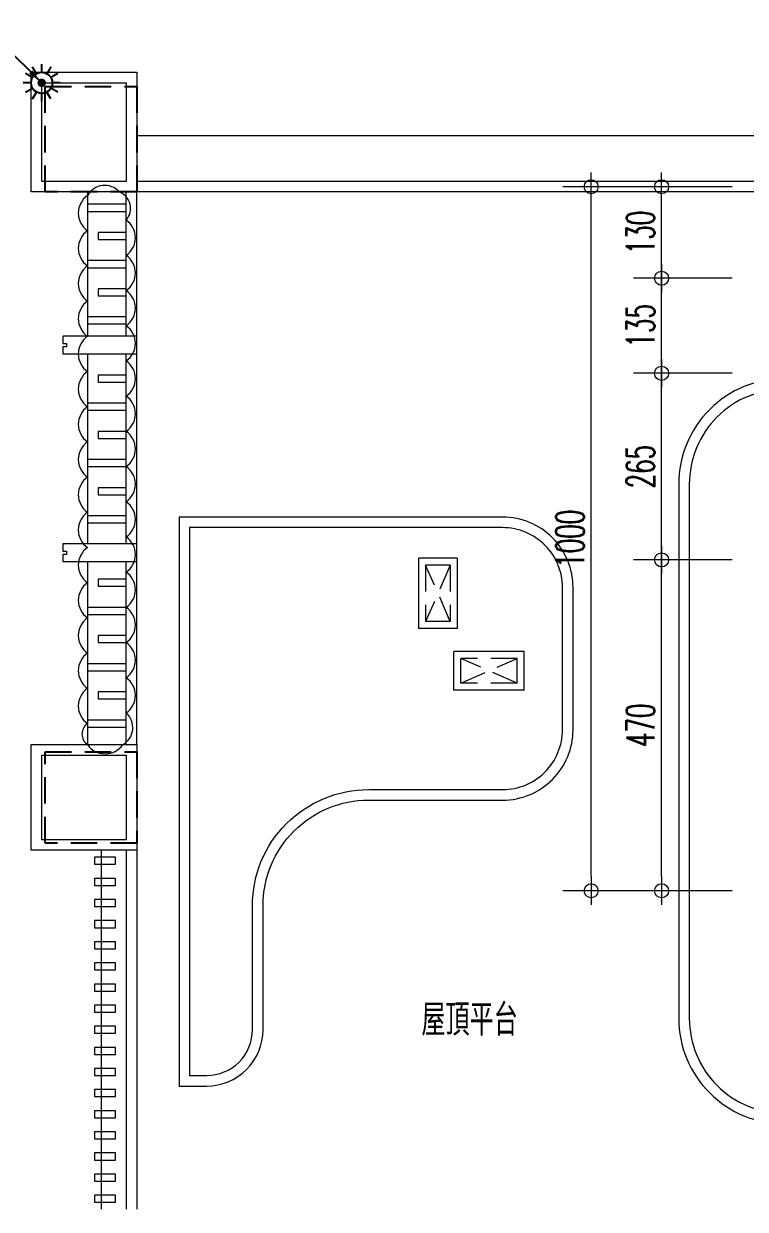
# Model space of a CAD drawing. Header units: centimetres. Extents: x 331046 to 708261, y -22683 to 106617.
# Drawn here: x 659471 to 660495, y 104933 to 106617 of the extents above; entities that cross this region are included whole.
import ezdxf
from ezdxf.enums import TextEntityAlignment as Align

# ---------------------------------------------------------------- set-up
doc = ezdxf.new("R2010")
doc.units = ezdxf.units.CM
doc.header["$LTSCALE"] = 150
doc.header["$PDMODE"] = 3
doc.linetypes.add('HIDDEN', pattern=[0.375, 0.25, -0.125])
doc.layers.get('0').update_dxf_attribs({"lineweight": 5})
doc.layers.get('Defpoints').update_dxf_attribs({"lineweight": 5})
for name, color, linetype, lineweight in [('0-0.13', 121, 'Continuous', 13), ('00-大漢-設計', 11, 'Continuous', 5), ('BEAM', 9, 'Continuous', 5), ('DIM', 6, 'Continuous', 5), ('FRANCE', 4, 'Continuous', 5), ('HANDRAIL', 3, 'Continuous', 5), ('TEXT', 3, 'Continuous', 5), ('WALL2', 10, 'Continuous', 5), ('格柵', 8, 'Continuous', 5)]:
    doc.layers.add(name, color=color, linetype=linetype, lineweight=lineweight)
doc.layers.add('1120920_修改', color=222, linetype='Continuous', lineweight=5, plot=False)
doc.layers.add('COL-H', color=7, linetype='HIDDEN', plot=False)
doc.layers.add('PDA', color=6, linetype='Continuous')
doc.layers.add('避雷針', color=4, linetype='Continuous')
doc.styles.add('C1', font='simplex.shx', dxfattribs={"width": 0.6, "bigfont": 'chin.shx'})
doc.dimstyles.new('DIMcc', dxfattribs={"dimscale": 100, "dimtxt": 0.25, "dimasz": 0.15, "dimexe": 0.2, "dimexo": 0, "dimgap": 0.09, "dimtad": 1, "dimrnd": 0.01, "dimdsep": 46, "dimtxsty": 'C1', "dimblk1": 'Cir', "dimblk2": 'Cir', "dimsah": 1, "dimcen": 0.5, "dimadec": 0, "dimazin": 0, "dimtfac": 1, "dimtix": 1, "dimtmove": 2, "dimatfit": 3, "dimldrblk": 'ARROW', "dimfxl": 1, "dimarcsym": 0})

# ---------------------------------------------------------------- blocks, each defined once
blk = doc.blocks.new('A$C3AC35C76')
at = {"layer": '00-大漢-設計', "color": 251}
for points in [[(-2065, 1265), (-2335, 1265), (-2335, 1210), (-2430, 1210), (-2430, 1265), (-2530, 1265), (-2530, 1750), (-2060, 1750), (-2060, 2265), (-2385, 2265), (-2385, 2100, -0.414214), (-2485, 2000), (-2505.7, 2000, 0.414214), (-2655.7, 1850), (-2655.7, 1091.3, 0.414214), (-2505.7, 941.3), (-2215, 941.3, 0.414214), (-2065, 1091.3)], [(-2080, 1250), (-2320, 1250), (-2320, 1195), (-2445, 1195), (-2445, 1250), (-2545, 1250), (-2545, 1765), (-2075, 1765), (-2075, 2250), (-2370, 2250), (-2370, 2100, -0.414214), (-2485, 1985), (-2505.7, 1985, 0.414214), (-2640.7, 1850), (-2640.7, 1091.3, 0.414214), (-2505.7, 956.3), (-2215, 956.3, 0.414214), (-2080, 1091.3)], [(-3365, 995.1), (-3325.8, 995.1, 0.414214), (-3245.8, 1075.1), (-3245.8, 1251.2, -0.414214), (-3095.8, 1401.2), (-2905.7, 1401.2, 0.414214), (-2805.7, 1501.2), (-2805.7, 1703.2, 0.414214), (-2905.7, 1803.2), (-3365, 1803.2)], [(-3350, 1010.1), (-3325.8, 1010.1, 0.414214), (-3260.8, 1075.1), (-3260.8, 1251.2, -0.414214), (-3095.8, 1416.2), (-2905.7, 1416.2, 0.414214), (-2820.7, 1501.2), (-2820.7, 1703.2, 0.414214), (-2905.7, 1788.2), (-3350, 1788.2)]]:
    blk.add_lwpolyline(points, format="xyb", close=True, dxfattribs=at)
blk = doc.blocks.new('A$C021C2907')
at = {"layer": 'PDA', "color": 6, "linetype": 'Continuous'}
for p, q in [((-7.5, 13), (-13.2, 22.9)), ((0, 15), (0, 26.4)), ((13.2, 22.9), (7.5, 13)), ((-13, 7.5), (-22.9, 13.2)), ((22.9, 13.2), (13, 7.5)), ((-15, 0), (-26.4, 0)), ((-22.9, -13.2), (-13, -7.5)), ((-13.2, -22.9), (-7.5, -13)), ((0, -26.4), (0, -15)), ((13.2, -22.9), (7.5, -13)), ((22.9, -13.2), (13, -7.5)), ((26.4, 0), (15, 0))]:
    blk.add_line(p, q, dxfattribs=at)
blk.add_circle((0, 0), 15, dxfattribs=at)
blk = doc.blocks.new('A$C537D1E51')
at = {"layer": 'PDA', "color": 6, "linetype": 'Continuous', "const_width": 6}
blk.add_lwpolyline([(-3, 0, 1), (3, 0, 1)], format="xyb", close=True, dxfattribs=at)
at = {"color": 6, "lineweight": -3}
blk.add_blockref('A$C021C2907', (0, 0), dxfattribs=at)
blk = doc.blocks.new('A$C71DF3310')
at = {"color": 9, "lineweight": -3}
for q in [(-81.6, 56.6), (0, 0)]:
    blk.add_line((-56.6, 56.6), q, dxfattribs=at)
blk.add_lwpolyline([(0, 0, 0, 6, 0), (-15.6, 15.6, 6, 6, 0)], format="xyseb", dxfattribs=at)
blk = doc.blocks.new('A$C15754545')
at = {"color": 6, "linetype": 'Continuous', "lineweight": -3}
blk.add_blockref('A$C71DF3310', (0, 0), dxfattribs=at)
at = {"color": 6, "linetype": 'Continuous', "lineweight": 9}
blk.add_blockref('A$C537D1E51', (0, 0), dxfattribs=at)
at = {"layer": 'FRANCE', "color": 4, "style": 'C1', "width": 0.7}
blk.add_text('短針多導體防側雷裝置', height=45, dxfattribs=at).set_placement((-83.2, 56.5), align=Align.MIDDLE_RIGHT)
blk = doc.blocks.new('Cir')
blk.add_line((-1, 0), (1, 0))
blk.add_circle((0, 0), 0.5)
blk = doc.blocks.new('*D118')
at = {"layer": 'Defpoints', "color": 0, "transparency": 16777216}
for p in [(309812.6, 66998.3), (309912.6, 66998.3), (309912.6, 66528.3)]:
    blk.add_point(p, dxfattribs=at)
at = {"layer": 'DIM', "color": 0, "lineweight": -2, "transparency": 16777216}
for p, q in [((309912.6, 66998.3), (309772.6, 66998.3)), ((309812.6, 66548.3), (309812.6, 66978.3)), ((309912.6, 66528.3), (309772.6, 66528.3))]:
    blk.add_line(p, q, dxfattribs=at)
at = {"layer": 'DIM', "color": 0, "lineweight": -2, "transparency": 16777216, "xscale": 20, "yscale": 20, "zscale": 20}
for p, rotation in [((309812.6, 66998.3), 90), ((309812.6, 66528.3), 270)]:
    blk.add_blockref('Cir', p, dxfattribs=dict(at, rotation=rotation))
at = {"layer": 'DIM', "color": 0, "transparency": 16777216, "insert": (309782.6, 66763.3), "char_height": 40, "attachment_point": 5, "rotation": 90, "style": 'C1'}
blk.add_mtext('470', dxfattribs=at)
blk = doc.blocks.new('ARROW')
blk.add_solid([(0, 0), (-1, 0.3), (-1, -0.3)])
blk = doc.blocks.new('*D119')
at = {"layer": 'Defpoints', "color": 0, "transparency": 16777216}
for p in [(309812.6, 67263.3), (309912.6, 67263.3), (309912.6, 66998.3)]:
    blk.add_point(p, dxfattribs=at)
at = {"layer": 'DIM', "color": 0, "lineweight": -2, "transparency": 16777216}
for p, q in [((309912.6, 67263.3), (309772.6, 67263.3)), ((309812.6, 67018.3), (309812.6, 67243.3)), ((309912.6, 66998.3), (309772.6, 66998.3))]:
    blk.add_line(p, q, dxfattribs=at)
at = {"layer": 'DIM', "color": 0, "lineweight": -2, "transparency": 16777216, "xscale": 20, "yscale": 20, "zscale": 20}
for p, rotation in [((309812.6, 67263.3), 90), ((309812.6, 66998.3), 270)]:
    blk.add_blockref('Cir', p, dxfattribs=dict(at, rotation=rotation))
at = {"layer": 'DIM', "color": 0, "transparency": 16777216, "insert": (309782.6, 67130.8), "char_height": 40, "attachment_point": 5, "rotation": 90, "style": 'C1'}
blk.add_mtext('265', dxfattribs=at)
blk = doc.blocks.new('*D120')
at = {"layer": 'Defpoints', "color": 0, "transparency": 16777216}
for p in [(309812.6, 67398.3), (309912.6, 67398.3), (309912.6, 67263.3)]:
    blk.add_point(p, dxfattribs=at)
at = {"layer": 'DIM', "color": 0, "lineweight": -2, "transparency": 16777216}
for p, q in [((309912.6, 67398.3), (309772.6, 67398.3)), ((309812.6, 67283.3), (309812.6, 67378.3)), ((309912.6, 67263.3), (309772.6, 67263.3))]:
    blk.add_line(p, q, dxfattribs=at)
at = {"layer": 'DIM', "color": 0, "lineweight": -2, "transparency": 16777216, "xscale": 20, "yscale": 20, "zscale": 20}
for p, rotation in [((309812.6, 67398.3), 90), ((309812.6, 67263.3), 270)]:
    blk.add_blockref('Cir', p, dxfattribs=dict(at, rotation=rotation))
at = {"layer": 'DIM', "color": 0, "transparency": 16777216, "insert": (309782.6, 67330.8), "char_height": 40, "attachment_point": 5, "rotation": 90, "style": 'C1'}
blk.add_mtext('135', dxfattribs=at)
blk = doc.blocks.new('*D121')
at = {"layer": 'Defpoints', "color": 0, "transparency": 16777216}
for p in [(309812.6, 67528.3), (309912.6, 67528.3), (309912.6, 67398.3)]:
    blk.add_point(p, dxfattribs=at)
at = {"layer": 'DIM', "color": 0, "lineweight": -2, "transparency": 16777216}
for p, q in [((309912.6, 67528.3), (309772.6, 67528.3)), ((309812.6, 67418.3), (309812.6, 67508.3)), ((309912.6, 67398.3), (309772.6, 67398.3))]:
    blk.add_line(p, q, dxfattribs=at)
at = {"layer": 'DIM', "color": 0, "lineweight": -2, "transparency": 16777216, "xscale": 20, "yscale": 20, "zscale": 20}
for p, rotation in [((309812.6, 67528.3), 90), ((309812.6, 67398.3), 270)]:
    blk.add_blockref('Cir', p, dxfattribs=dict(at, rotation=rotation))
at = {"layer": 'DIM', "color": 0, "transparency": 16777216, "insert": (309782.6, 67463.3), "char_height": 40, "attachment_point": 5, "rotation": 90, "style": 'C1'}
blk.add_mtext('130', dxfattribs=at)
blk = doc.blocks.new('*D122')
at = {"layer": 'Defpoints', "color": 0, "transparency": 16777216}
for p in [(309712.6, 67528.3), (309912.6, 67528.3), (309812.6, 66528.3)]:
    blk.add_point(p, dxfattribs=at)
at = {"layer": 'DIM', "color": 0, "lineweight": -2, "transparency": 16777216}
for p, q in [((309912.6, 67528.3), (309672.6, 67528.3)), ((309712.6, 66548.3), (309712.6, 67508.3)), ((309812.6, 66528.3), (309672.6, 66528.3))]:
    blk.add_line(p, q, dxfattribs=at)
at = {"layer": 'DIM', "color": 0, "lineweight": -2, "transparency": 16777216, "xscale": 20, "yscale": 20, "zscale": 20}
for p, rotation in [((309712.6, 67528.3), 90), ((309712.6, 66528.3), 270)]:
    blk.add_blockref('Cir', p, dxfattribs=dict(at, rotation=rotation))
at = {"layer": 'DIM', "color": 0, "transparency": 16777216, "insert": (309682.6, 67028.3), "char_height": 40, "attachment_point": 5, "rotation": 90, "style": 'C1'}
blk.add_mtext('1000', dxfattribs=at)
blk = doc.blocks.new('A$Ca2908e60')
at = {"layer": '1120920_修改'}
blk.add_lwpolyline([(2935, 4030.371, 0.52056705), (2985, 4030.371, 0.52056705), (2990, 4075.371, 0.52056705), (2990, 4125.371, 0.52056705), (2990, 4175.371, 0.52056705), (2990, 4225.371, 0.52056705), (2990, 4275.371, 0.52056705), (2990, 4325.372, 0.52056705), (2990, 4375.372, 0.52056705), (2990, 4425.372, 0.52056705), (2990, 4475.372, 0.52056705), (2990, 4525.372, 0.52056705), (2990, 4575.372, 0.52056705), (2990, 4625.372, 0.52056705), (2990, 4675.372, 0.52056705), (2990, 4725.372, 0.52056705), (2990, 4775.372, 0.52056705), (2979.998, 4815.371, 0.52056705), (2935, 4810.369, 0.52056705), (2935, 4760.369, 0.52056705), (2935, 4710.369, 0.52056705), (2935, 4660.369, 0.52056705), (2935, 4610.369, 0.52056705), (2935, 4560.369, 0.52056705), (2935, 4510.368, 0.52056705), (2935, 4460.368, 0.52056705), (2935, 4410.368, 0.52056705), (2935, 4360.368, 0.52056705), (2935, 4310.368, 0.52056705), (2935, 4260.368, 0.52056705), (2935, 4210.368, 0.52056705), (2935, 4160.368, 0.52056705), (2935, 4110.368, 0.52056705), (2935, 4060.368, 0.52056705)], format="xyb", close=True, dxfattribs=at)
at = {"layer": 'BEAM'}
for p, q in [((4000, 4895.371), (3005, 4895.371)), ((2935, 4815.371), (2935, 4610.371)), ((2935, 4585.371), (2935, 4315.371)), ((2935, 4290.371), (2935, 4030.371)), ((2955, 3370.371), (2955, 3880.371))]:
    blk.add_line(p, q, dxfattribs=at)
at = {"layer": 'COL-H'}
for points in [[(2875, 4965.371), (3005, 4965.371), (3005, 4815.371), (2875, 4815.371)], [(2875, 4020.371), (3005, 4020.371), (3005, 3890.371), (2875, 3890.371)]]:
    blk.add_lwpolyline(points, close=True, dxfattribs=at)
at = {"layer": 'HANDRAIL'}
for p, q in [((4000, 4830.371), (3005, 4830.371)), ((2990, 4610.371), (2990, 4815.371)), ((4000, 4815.371), (3005, 4815.371)), ((3005, 4610.371), (3005, 4815.371)), ((2990, 4315.371), (2990, 4585.371)), ((3005, 4315.371), (3005, 4585.371)), ((2990, 4030.371), (2990, 4290.371)), ((3005, 4030.371), (3005, 4290.371)), ((2990, 3880.371), (2990, 3370.371)), ((3005, 3880.371), (3005, 3370.371))]:
    blk.add_line(p, q, dxfattribs=at)
for points in [[(2855, 4985.371), (3005, 4985.371), (3005, 4815.371), (2855, 4815.371)], [(2870, 4970.371), (2990, 4970.371), (2990, 4830.371), (2870, 4830.371)], [(3005, 4610.371), (2900, 4610.371), (2900, 4600.371), (2905, 4600.371), (2905, 4595.371), (2900, 4595.371), (2900, 4585.371), (3005, 4585.371)], [(3005, 4315.371), (2900, 4315.371), (2900, 4305.371), (2905, 4305.371), (2905, 4300.371), (2900, 4300.371), (2900, 4290.371), (3005, 4290.371)], [(2855, 3880.371), (2855, 4030.371), (3005, 4030.371), (3005, 3880.371)], [(2870, 3895.371), (2870, 4015.371), (2990, 4015.371), (2990, 3895.371)]]:
    blk.add_lwpolyline(points, close=True, dxfattribs=at)
at = {"layer": 'WALL2', "color": 3}
for p, q in [((3460, 4295.371), (3405, 4295.371)), ((3405, 4295.371), (3405, 4195.371)), ((3460, 4295.371), (3460, 4195.371)), ((3460, 4195.371), (3405, 4195.371)), ((3555, 4162.871), (3455, 4162.871)), ((3455, 4107.871), (3455, 4162.871)), ((3555, 4107.871), (3555, 4162.871)), ((3555, 4107.871), (3455, 4107.871))]:
    blk.add_line(p, q, dxfattribs=at)
at = {"layer": 'WALL2', "color": 8, "linetype": 'HIDDEN'}
for p, q in [((3450, 4285.371), (3415, 4285.371)), ((3415, 4285.371), (3415, 4205.371)), ((3450, 4205.371), (3415, 4285.371)), ((3450, 4285.371), (3415, 4205.371)), ((3450, 4285.371), (3450, 4205.371)), ((3450, 4205.371), (3415, 4205.371)), ((3545, 4117.871), (3465, 4152.871)), ((3545, 4152.871), (3465, 4152.871)), ((3465, 4117.871), (3545, 4152.871)), ((3465, 4117.871), (3465, 4152.871)), ((3545, 4117.871), (3545, 4152.871)), ((3545, 4117.871), (3465, 4117.871))]:
    blk.add_line(p, q, dxfattribs=at)
at = {"layer": '格柵'}
for points in [[(2935, 4797.871), (2935, 4787.871), (2990, 4787.871), (2990, 4797.871)], [(2950, 4757.871), (2950, 4747.871), (2990, 4747.871), (2990, 4757.871)], [(2935, 4717.871), (2935, 4707.871), (2990, 4707.871), (2990, 4717.871)], [(2950, 4677.871), (2950, 4667.871), (2990, 4667.871), (2990, 4677.871)], [(2935, 4637.871), (2935, 4627.871), (2990, 4627.871), (2990, 4637.871)], [(2950, 4555.371), (2950, 4545.371), (2990, 4545.371), (2990, 4555.371)], [(2935, 4515.371), (2935, 4505.371), (2990, 4505.371), (2990, 4515.371)], [(2950, 4475.371), (2950, 4465.371), (2990, 4465.371), (2990, 4475.371)], [(2935, 4435.371), (2935, 4425.371), (2990, 4425.371), (2990, 4435.371)], [(2950, 4395.371), (2950, 4385.371), (2990, 4385.371), (2990, 4395.371)], [(2935, 4355.371), (2935, 4345.371), (2990, 4345.371), (2990, 4355.371)], [(2950, 4265.371), (2950, 4255.371), (2990, 4255.371), (2990, 4265.371)], [(2935, 4225.371), (2935, 4215.371), (2990, 4215.371), (2990, 4225.371)], [(2950, 4185.371), (2950, 4175.371), (2990, 4175.371), (2990, 4185.371)], [(2935, 4145.371), (2935, 4135.371), (2990, 4135.371), (2990, 4145.371)], [(2950, 4105.371), (2950, 4095.371), (2990, 4095.371), (2990, 4105.371)], [(2935, 4065.371), (2935, 4055.371), (2990, 4055.371), (2990, 4065.371)], [(2945, 3870.371), (2945, 3860.371), (2975, 3860.371), (2975, 3870.371)], [(2945, 3840.371), (2945, 3830.371), (2975, 3830.371), (2975, 3840.371)], [(2945, 3810.371), (2945, 3800.371), (2975, 3800.371), (2975, 3810.371)], [(2945, 3780.371), (2945, 3770.371), (2975, 3770.371), (2975, 3780.371)], [(2945, 3750.371), (2945, 3740.371), (2975, 3740.371), (2975, 3750.371)], [(2945, 3720.371), (2945, 3710.371), (2975, 3710.371), (2975, 3720.371)], [(2945, 3690.371), (2945, 3680.371), (2975, 3680.371), (2975, 3690.371)], [(2945, 3660.371), (2945, 3650.371), (2975, 3650.371), (2975, 3660.371)], [(2945, 3630.371), (2945, 3620.371), (2975, 3620.371), (2975, 3630.371)], [(2945, 3600.371), (2945, 3590.371), (2975, 3590.371), (2975, 3600.371)], [(2945, 3570.371), (2945, 3560.371), (2975, 3560.371), (2975, 3570.371)], [(2945, 3540.371), (2945, 3530.371), (2975, 3530.371), (2975, 3540.371)], [(2945, 3510.371), (2945, 3500.371), (2975, 3500.371), (2975, 3510.371)], [(2945, 3480.371), (2945, 3470.371), (2975, 3470.371), (2975, 3480.371)], [(2945, 3450.371), (2945, 3440.371), (2975, 3440.371), (2975, 3450.371)], [(2945, 3420.371), (2945, 3410.371), (2975, 3410.371), (2975, 3420.371)], [(2945, 3390.371), (2945, 3380.371), (2975, 3380.371), (2975, 3390.371)]]:
    blk.add_lwpolyline(points, close=True, dxfattribs=at)
at = {"layer": 'DIM'}
blk.add_blockref('A$C3AC35C76', (6430, 2550.371), dxfattribs=at)
at = {"layer": '避雷針'}
blk.add_blockref('A$C15754545', (2870, 4970.371), dxfattribs=at)
at = {"layer": 'TEXT', "style": 'C1', "width": 0.8}
blk.add_text('屋頂平台', height=45, dxfattribs=at).set_placement((3477.464, 3639.539), align=Align.MIDDLE_CENTER)
at = {"layer": 'DIM'}
for base, p1, p2, picture, middle in [((3650, 4822.871), (3750, 3822.871), (3850, 4822.871), '*D122', (3620, 4322.871)), ((3750, 4822.871), (3850, 4692.871), (3850, 4822.871), '*D121', (3720, 4757.871)), ((3750, 4692.871), (3850, 4557.871), (3850, 4692.871), '*D120', (3720, 4625.371)), ((3750, 4557.871), (3850, 4292.871), (3850, 4557.871), '*D119', (3720, 4425.371)), ((3750, 4292.871), (3850, 3822.871), (3850, 4292.871), '*D118', (3720, 4057.871))]:
    dim = blk.add_linear_dim(base=base, p1=p1, p2=p2, angle=270, dimstyle='DIMcc', override={"dimscale": 200, "dimtxt": 0.2, "dimasz": 0.1, "dimgap": 0.05}, dxfattribs=at)
    dim.commit()
    dim.dimension.update_dxf_attribs({"geometry": picture, "text_midpoint": middle, "insert": (-306062.604, -62705.456)})

msp = doc.modelspace()

# ---------------------------------------------------------------- block references
at = {"layer": '0-0.13', "lineweight": 13}
msp.add_blockref('A$Ca2908e60', (656626.59, 101562.45), dxfattribs=at)

doc.saveas('drawing.dxf')
